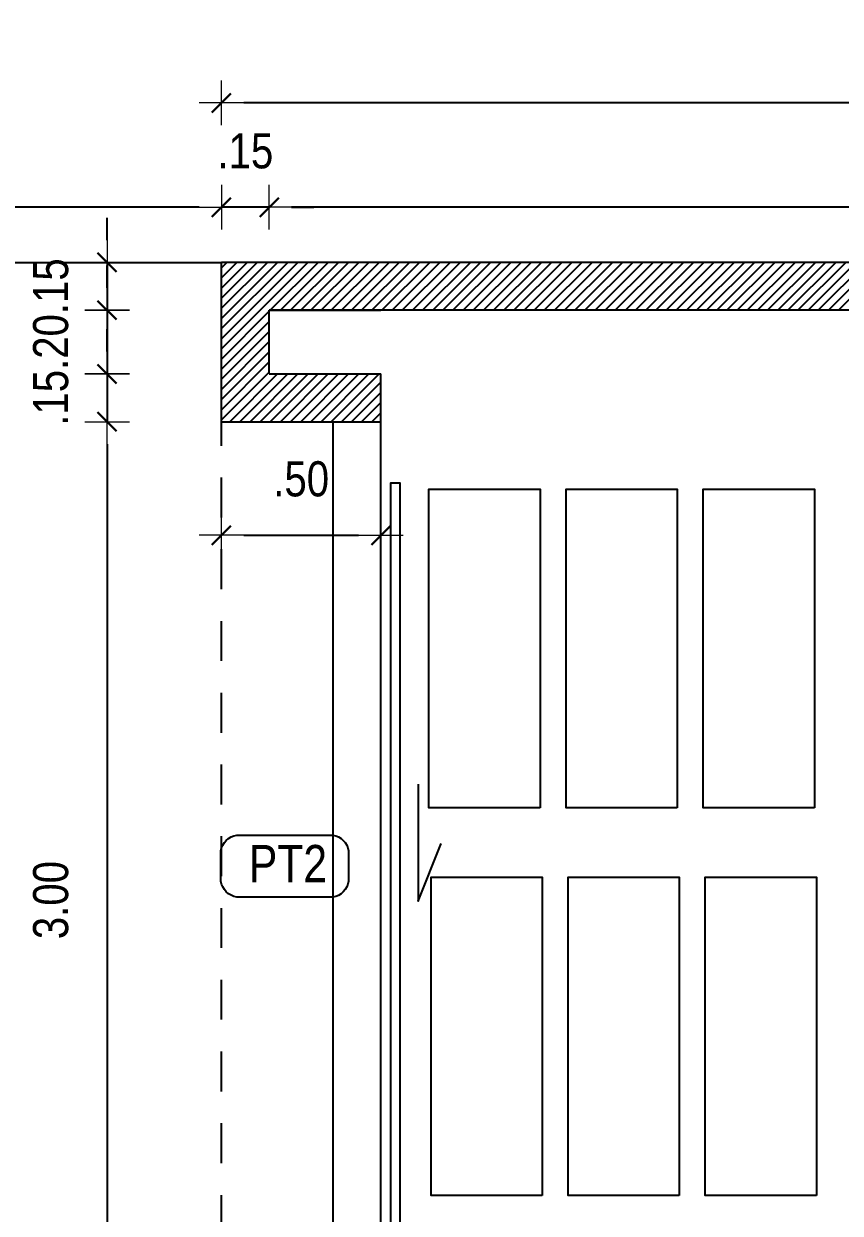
# Model space of a CAD drawing. Extents: x -178 to 151, y -135 to 745.
# Drawn here: x 109.132 to 111.692, y 707.608 to 711.338 of the extents above; entities that cross this region are included whole.
import ezdxf
from ezdxf.enums import TextEntityAlignment as Align

# ---------------------------------------------------------------- set-up
doc = ezdxf.new("R2010")
doc.units = 0
doc.header["$MEASUREMENT"] = 0
doc.header["$PDSIZE"] = -5
doc.linetypes.add('HIDDEN2', pattern=[0.1875, 0.125, -0.0625])
doc.linetypes.add('TRAÇO-2PTOS_P', pattern=[0.625, 0.25, -0.125, 0, -0.125, 0, -0.125])
doc.layers.get('0').update_dxf_attribs({"linetype": 'CONTINUOUS'})
doc.layers.get('Defpoints').update_dxf_attribs({"linetype": 'CONTINUOUS'})
for name, color, linetype in [('AR-ALV', 5, 'CONTINUOUS'), ('ARQ-COB-PROJ', 8, 'TRAÇO-2PTOS_P'), ('COTA', 7, 'CONTINUOUS'), ('E-hatch', 8, 'CONTINUOUS'), ('Layer1', 7, 'CONTINUOUS')]:
    doc.layers.add(name, color=color, linetype=linetype)
doc.layers.add('E-Pen-C', color=4, linetype='CONTINUOUS', lineweight=15)
doc.layers.add('E-Pen-G', color=3, linetype='CONTINUOUS', lineweight=30)
doc.styles.add('F2', font='swissc.ttf')
doc.dimstyles.new('DIMENSION-1', dxfattribs={"dimtxt": 0.11, "dimasz": 0.07, "dimexe": 1, "dimexo": 0, "dimgap": 0.12, "dimtad": 1, "dimzin": 7, "dimdsep": 46, "dimtxsty": 'F2', "dimblk1": 'TRACO', "dimblk2": 'TRACO', "dimsah": 1, "dimcen": 1, "dimse1": 1, "dimse2": 1, "dimclrd": 256, "dimclre": 256, "dimclrt": 6, "dimadec": 0, "dimazin": 0, "dimtfac": 1, "dimtix": 1, "dimtmove": 2, "dimatfit": 3, "dimldrblk": 'TRACO', "dimfxl": 1, "dimtolj": 1, "dimtzin": 0, "dimarcsym": 0})

# ---------------------------------------------------------------- blocks, each defined once
blk = doc.blocks.new('TRACO')
at = {"layer": 'E-Pen-C'}
for p, q in [((0, 1), (0, -1)), ((-1, 0), (1, 0))]:
    blk.add_line(p, q, dxfattribs=at)
at = {"layer": 'E-Pen-G'}
blk.add_line((-0.424, -0.424), (0.424, 0.424), dxfattribs=at)
blk = doc.blocks.new('*D469')
at = {"linetype": 'Continuous', "lineweight": -2}
blk.add_line((114.0216, 710.7629), (109.9716, 710.7629), dxfattribs=at)
at = {"layer": 'Defpoints', "color": 0, "linetype": 'Continuous'}
for p in [(109.9016, 710.7629), (109.9016, 710.44), (114.0916, 706.89)]:
    blk.add_point(p, dxfattribs=at)
at = {"linetype": 'Continuous', "lineweight": -2, "xscale": 0.07, "yscale": 0.07, "zscale": 0.07, "rotation": 180}
blk.add_blockref('TRACO', (109.9016, 710.7629), dxfattribs=at)
at = {"linetype": 'Continuous', "lineweight": -2, "xscale": 0.07, "yscale": 0.07, "zscale": 0.07}
blk.add_blockref('TRACO', (114.0916, 710.7629), dxfattribs=at)
at = {"color": 6, "linetype": 'Continuous', "insert": (111.9966, 710.939), "char_height": 0.11, "attachment_point": 5, "style": 'F2'}
blk.add_mtext('\\A1;4.19', dxfattribs=at)
blk = doc.blocks.new('*D323')
at = {"lineweight": -2}
for p, q in [((109.6816, 710.7629), (109.6116, 710.7629)), ((109.9016, 710.7629), (109.7516, 710.7629)), ((109.9716, 710.7629), (110.0416, 710.7629))]:
    blk.add_line(p, q, dxfattribs=at)
at = {"layer": 'Defpoints', "color": 0}
for p in [(109.7516, 710.7629), (109.7516, 710.59), (109.9016, 710.44)]:
    blk.add_point(p, dxfattribs=at)
at = {"lineweight": -2, "xscale": 0.07, "yscale": 0.07, "zscale": 0.07}
blk.add_blockref('TRACO', (109.7516, 710.7629), dxfattribs=at)
at = {"lineweight": -2, "xscale": 0.07, "yscale": 0.07, "zscale": 0.07, "rotation": 180}
blk.add_blockref('TRACO', (109.9016, 710.7629), dxfattribs=at)
at = {"color": 6, "insert": (109.8266, 710.939), "char_height": 0.11, "attachment_point": 5, "style": 'F2'}
blk.add_mtext('\\A1;.15', dxfattribs=at)
blk = doc.blocks.new('*D470')
at = {"linetype": 'Continuous', "lineweight": -2}
blk.add_line((134.6816, 711.0898), (109.8216, 711.0898), dxfattribs=at)
at = {"layer": 'Defpoints', "color": 0, "linetype": 'Continuous'}
for p in [(109.7516, 711.0898), (109.7516, 710.59), (134.7516, 710.59)]:
    blk.add_point(p, dxfattribs=at)
at = {"linetype": 'Continuous', "lineweight": -2, "xscale": 0.07, "yscale": 0.07, "zscale": 0.07, "rotation": 180}
blk.add_blockref('TRACO', (109.7516, 711.0898), dxfattribs=at)
at = {"linetype": 'Continuous', "lineweight": -2, "xscale": 0.07, "yscale": 0.07, "zscale": 0.07}
blk.add_blockref('TRACO', (134.7516, 711.0898), dxfattribs=at)
at = {"color": 6, "linetype": 'Continuous', "insert": (121.1016, 711.266), "char_height": 0.11, "attachment_point": 5, "style": 'F2'}
blk.add_mtext('\\A1;25.00', dxfattribs=at)
blk = doc.blocks.new('*D343')
at = {"linetype": 'Continuous', "lineweight": -2}
blk.add_line((109.6816, 710.7629), (107.3216, 710.7629), dxfattribs=at)
at = {"layer": 'Defpoints', "color": 0, "linetype": 'Continuous'}
for p in [(107.2516, 710.7629), (107.2516, 710.3629), (109.7516, 710.3629)]:
    blk.add_point(p, dxfattribs=at)
at = {"linetype": 'Continuous', "lineweight": -2, "xscale": 0.07, "yscale": 0.07, "zscale": 0.07, "rotation": 180}
blk.add_blockref('TRACO', (107.2516, 710.7629), dxfattribs=at)
at = {"linetype": 'Continuous', "lineweight": -2, "xscale": 0.07, "yscale": 0.07, "zscale": 0.07}
blk.add_blockref('TRACO', (109.7516, 710.7629), dxfattribs=at)
at = {"color": 6, "linetype": 'Continuous', "insert": (108.5016, 710.939), "char_height": 0.11, "attachment_point": 5, "style": 'F2'}
blk.add_mtext('\\A1;2.50', dxfattribs=at)
blk = doc.blocks.new('*D348')
at = {"linetype": 'Continuous', "lineweight": -2}
for p, q in [((109.3929, 710.66), (109.3929, 710.73)), ((109.3929, 710.59), (109.3929, 710.44)), ((109.3929, 710.37), (109.3929, 710.3))]:
    blk.add_line(p, q, dxfattribs=at)
at = {"layer": 'Defpoints', "color": 0, "linetype": 'Continuous'}
for p in [(109.6586, 710.59), (109.3929, 710.44), (109.6586, 710.44)]:
    blk.add_point(p, dxfattribs=at)
at = {"linetype": 'Continuous', "lineweight": -2, "xscale": 0.07, "yscale": 0.07, "zscale": 0.07}
for p, rotation in [((109.3929, 710.59), 270), ((109.3929, 710.44), 90)]:
    blk.add_blockref('TRACO', p, dxfattribs=dict(at, rotation=rotation))
at = {"color": 6, "linetype": 'Continuous', "insert": (109.2167, 710.515), "char_height": 0.11, "attachment_point": 5, "rotation": 90, "style": 'F2'}
blk.add_mtext('\\A1;.15', dxfattribs=at)
blk = doc.blocks.new('*D349')
at = {"linetype": 'Continuous', "lineweight": -2}
for p, q in [((109.3929, 710.51), (109.3929, 710.58)), ((109.3929, 710.44), (109.3929, 710.24)), ((109.3929, 710.17), (109.3929, 710.1))]:
    blk.add_line(p, q, dxfattribs=at)
at = {"layer": 'Defpoints', "color": 0, "linetype": 'Continuous'}
for p in [(109.6586, 710.44), (109.3929, 710.24), (109.8086, 710.24)]:
    blk.add_point(p, dxfattribs=at)
at = {"linetype": 'Continuous', "lineweight": -2, "xscale": 0.07, "yscale": 0.07, "zscale": 0.07}
for p, rotation in [((109.3929, 710.44), 270), ((109.3929, 710.24), 90)]:
    blk.add_blockref('TRACO', p, dxfattribs=dict(at, rotation=rotation))
at = {"color": 6, "linetype": 'Continuous', "insert": (109.2167, 710.34), "char_height": 0.11, "attachment_point": 5, "rotation": 90, "style": 'F2'}
blk.add_mtext('\\A1;.20', dxfattribs=at)
blk = doc.blocks.new('*D350')
at = {"linetype": 'Continuous', "lineweight": -2}
blk.add_line((109.3929, 710.02), (109.3929, 707.16), dxfattribs=at)
at = {"layer": 'Defpoints', "color": 0, "linetype": 'Continuous'}
for p in [(109.8086, 710.09), (109.3929, 707.09), (110.0086, 707.09)]:
    blk.add_point(p, dxfattribs=at)
at = {"linetype": 'Continuous', "lineweight": -2, "xscale": 0.07, "yscale": 0.07, "zscale": 0.07}
for p, rotation in [((109.3929, 710.09), 90), ((109.3929, 707.09), 270)]:
    blk.add_blockref('TRACO', p, dxfattribs=dict(at, rotation=rotation))
at = {"color": 6, "linetype": 'Continuous', "insert": (109.2167, 708.59), "char_height": 0.11, "attachment_point": 5, "rotation": 90, "style": 'F2'}
blk.add_mtext('\\A1;3.00', dxfattribs=at)
blk = doc.blocks.new('*D356')
at = {"linetype": 'Continuous', "lineweight": -2}
blk.add_line((109.8216, 709.7342), (110.1816, 709.7342), dxfattribs=at)
at = {"layer": 'Defpoints', "color": 0, "linetype": 'Continuous'}
for p in [(109.7516, 709.881), (110.2516, 709.881), (110.2516, 709.7342)]:
    blk.add_point(p, dxfattribs=at)
at = {"linetype": 'Continuous', "lineweight": -2, "xscale": 0.07, "yscale": 0.07, "zscale": 0.07, "rotation": 180}
blk.add_blockref('TRACO', (109.7516, 709.7342), dxfattribs=at)
at = {"linetype": 'Continuous', "lineweight": -2, "xscale": 0.07, "yscale": 0.07, "zscale": 0.07}
blk.add_blockref('TRACO', (110.2516, 709.7342), dxfattribs=at)
at = {"color": 6, "linetype": 'Continuous', "insert": (110.0016, 709.9103), "char_height": 0.11, "attachment_point": 5, "style": 'F2'}
blk.add_mtext('\\A1;.50', dxfattribs=at)
blk = doc.blocks.new('*D357')
at = {"linetype": 'Continuous', "lineweight": -2}
for p, q in [((109.3929, 710.31), (109.3929, 710.38)), ((109.3929, 710.24), (109.3929, 710.09)), ((109.3929, 710.02), (109.3929, 709.95))]:
    blk.add_line(p, q, dxfattribs=at)
at = {"layer": 'Defpoints', "color": 0, "linetype": 'Continuous'}
for p in [(109.8086, 710.24), (109.3929, 710.09), (109.8086, 710.09)]:
    blk.add_point(p, dxfattribs=at)
at = {"linetype": 'Continuous', "lineweight": -2, "xscale": 0.07, "yscale": 0.07, "zscale": 0.07}
for p, rotation in [((109.3929, 710.24), 270), ((109.3929, 710.09), 90)]:
    blk.add_blockref('TRACO', p, dxfattribs=dict(at, rotation=rotation))
at = {"color": 6, "linetype": 'Continuous', "insert": (109.2167, 710.165), "char_height": 0.11, "attachment_point": 5, "rotation": 90, "style": 'F2'}
blk.add_mtext('\\A1;.15', dxfattribs=at)

msp = doc.modelspace()

# ---------------------------------------------------------------- hatches: boundary and pattern name
at = {"layer": 'E-hatch'}
h = msp.add_hatch(dxfattribs=at)
h.set_pattern_fill('ANSI31', color=256, scale=0.18, style=0)
h.paths.add_polyline_path([(110.2516, 707.09), (110.1016, 707.09), (110.1016, 706.1104), (110.2516, 706.1104)])
h.paths.add_polyline_path([(110.2516, 706.1104), (110.1016, 706.1104), (110.1016, 706.09), (110.2516, 706.09)])
h.paths.add_polyline_path([(127.6962, 710.59), (109.7516, 710.59), (109.7516, 710.44), (109.7516, 710.09), (110.2516, 710.09), (110.2516, 710.24), (109.9016, 710.24), (109.9016, 710.44), (110.2516, 710.44), (127.6962, 710.44)])
h.paths.add_polyline_path([(134.7516, 710.59), (127.6962, 710.59), (127.6962, 710.44), (134.6016, 710.44), (134.6016, 706.1104), (134.7516, 706.1104)])
h.paths.add_polyline_path([(134.7516, 706.1104), (134.6016, 706.1104), (134.6016, 703.74), (131.6006, 703.74), (131.6006, 704.84), (131.4506, 704.84), (131.4506, 703.74), (131.0058, 703.74), (128.3506, 703.74), (128.3506, 703.79), (128.2006, 703.79), (128.2006, 703.74), (127.6962, 703.74), (127.6962, 703.59), (134.7516, 703.59)])
h.paths.add_polyline_path([(131.6006, 707.59), (129.347, 707.59), (129.347, 708.94), (128.2963, 708.94), (128.2963, 708.79), (129.197, 708.79), (129.197, 708.39), (129.197, 707.59), (129.147, 707.59), (129.147, 707.44), (131.4506, 707.44), (131.4506, 706.9361), (131.4506, 706.64), (131.6006, 706.64)], flags=17)
h.paths.add_polyline_path([(128.3506, 707.44), (128.447, 707.44), (128.447, 707.59), (127.6962, 707.59), (127.6962, 707.44), (128.2006, 707.44), (128.2006, 706.9953), (128.2006, 706.1104), (128.3506, 706.1104)], flags=17)
h.paths.add_polyline_path([(127.6962, 707.59), (126.697, 707.59), (126.697, 708.79), (127.4963, 708.79), (127.4963, 708.94), (126.547, 708.94), (126.547, 707.59), (126.1983, 707.59), (126.1983, 707.44), (126.7925, 707.44), (127.6962, 707.44)])
h.paths.add_polyline_path([(128.3506, 706.1104), (128.2006, 706.1104), (128.2006, 704.79), (127.6962, 704.79), (127.6962, 704.64), (128.2006, 704.64), (128.2006, 704.59), (128.3506, 704.59)], flags=17)
h.paths.add_polyline_path([(127.6962, 704.79), (126.3504, 704.79), (125.5484, 704.79), (125.5484, 704.64), (127.6962, 704.64)], flags=16)
h.paths.add_polyline_path([(124.7484, 704.79), (124.5983, 704.79), (124.5983, 706.1104), (124.4483, 706.1104), (124.4483, 704.64), (124.7484, 704.64)])
h.paths.add_polyline_path([(124.5983, 707.44), (124.5983, 707.59), (124.5983, 707.9471), (124.4483, 707.9471), (124.4483, 706.1104), (124.5983, 706.1104)])
h.paths.add_polyline_path([(127.6962, 703.74), (120.2416, 703.74), (120.2416, 703.94), (120.0916, 703.94), (120.0916, 703.74), (117.5916, 703.74), (117.5916, 704.14), (117.5916, 704.19), (117.4416, 704.19), (117.4416, 703.74), (114.2416, 703.74), (114.2416, 704.1848), (114.2416, 704.49), (114.0916, 704.49), (114.0916, 703.74), (110.2516, 703.74), (110.2516, 704.74), (110.2516, 704.94), (110.2516, 705.29), (110.1016, 705.29), (109.7516, 705.29), (109.7516, 704.79), (110.1016, 704.79), (110.1016, 703.74), (109.7516, 703.74), (109.7516, 703.59), (127.6962, 703.59)])
h.paths.add_polyline_path([(110.1016, 704.94), (109.9016, 704.94), (109.9016, 705.14), (110.1016, 705.14)], flags=16)
h.paths.add_polyline_path([(120.2416, 705.09), (118.3416, 705.09), (118.3416, 704.94), (120.0916, 704.94), (120.0916, 704.74), (120.2416, 704.74)], flags=17)
h.paths.add_polyline_path([(117.5916, 705.8363), (117.4416, 705.8363), (117.4416, 704.89), (117.5916, 704.89), (117.5916, 704.94), (117.6416, 704.94), (117.6416, 705.09), (117.5916, 705.09)])
h.paths.add_polyline_path([(117.5916, 706.89), (117.5916, 707.3826), (117.5616, 707.3826), (117.4416, 707.3826), (117.4416, 706.89), (114.0916, 706.89), (114.0916, 705.99), (114.2416, 705.99), (114.2416, 706.74), (116.0919, 706.74), (117.4416, 706.74), (117.4416, 706.6363), (117.5916, 706.6363)])
h.paths.add_polyline_path([(118.34, 708.94), (117.4416, 708.94), (117.4416, 708.5822), (117.5916, 708.5822), (117.5916, 708.79), (118.34, 708.79)])
h.paths.add_polyline_path([(121.7668, 708.94), (120.34, 708.94), (120.34, 708.79), (121.0883, 708.79), (121.0883, 706.29), (121.0916, 706.29), (121.2483, 706.29), (121.2483, 708.79), (121.7668, 708.79)])
h.paths.add_polyline_path([(124.5983, 708.94), (123.7668, 708.94), (123.7668, 708.79), (124.4483, 708.79), (124.4483, 708.7471), (124.5983, 708.7471)])
h.paths.add_polyline_path([(127.7627, 703.59), (127.7627, 703.74), (127.5324, 703.74), (127.5324, 703.59)])
h.paths.add_polyline_path([(134.556, 704.0317), (134.7933, 704.0317), (134.7933, 704.2621), (134.556, 704.2621)])
h.paths.add_polyline_path([(127.7627, 707.3944), (127.7627, 707.6317), (127.5324, 707.6317), (127.5324, 707.3944)])
h.paths.add_polyline_path([(127.7627, 704.64), (127.7627, 704.79), (127.5324, 704.79), (127.5324, 704.64)])
h.paths.add_polyline_path([(113.1083, 703.5444), (113.1083, 703.7817), (112.8779, 703.7817), (112.8779, 703.5444)])
h.paths.add_polyline_path([(116.3506, 706.6944), (116.3506, 706.9317), (116.1203, 706.9317), (116.1203, 706.6944)], flags=17)

# ---------------------------------------------------------------- linework, layer by layer
at = {"color": 5, "linetype": 'Continuous'}
for p, q in [((134.7516, 710.59), (109.7516, 710.59)), ((109.7516, 710.44), (109.7516, 710.59)), ((109.7516, 710.09), (109.7516, 710.44)), ((134.6016, 710.44), (109.9016, 710.44)), ((109.9016, 710.44), (110.2516, 710.44)), ((109.9016, 710.24), (109.9016, 710.44)), ((109.9016, 710.24), (110.2516, 710.24)), ((110.2516, 710.09), (110.2516, 710.24)), ((109.7516, 710.09), (110.2516, 710.09))]:
    msp.add_line(p, q, dxfattribs=at)
at = {"layer": 'AR-ALV', "color": 8, "linetype": 'Continuous'}
for p, q in [((107.2516, 710.59), (109.7516, 710.59)), ((110.1016, 707.09), (110.1016, 710.09)), ((110.2516, 707.09), (110.2516, 710.09))]:
    msp.add_line(p, q, dxfattribs=at)
at = {"layer": 'AR-ALV', "color": 7, "linetype": 'Continuous'}
msp.add_lwpolyline([(110.2819, 706.897), (110.3119, 706.897), (110.3119, 709.897), (110.2819, 709.897)], close=True, dxfattribs=at)
at = {"layer": 'AR-ALV', "color": 8, "linetype": 'Continuous'}
for points in [[(110.7507, 708.8792), (110.4024, 708.8792), (110.4024, 709.8782), (110.7507, 709.8782)], [(111.1807, 708.8792), (110.8324, 708.8792), (110.8324, 709.8782), (111.1807, 709.8782)], [(111.6108, 708.8792), (111.2625, 708.8792), (111.2625, 709.8782), (111.6108, 709.8782)], [(110.7572, 707.663), (110.4089, 707.663), (110.4089, 708.6621), (110.7572, 708.6621)], [(111.1872, 707.663), (110.8389, 707.663), (110.8389, 708.6621), (111.1872, 708.6621)], [(111.6173, 707.663), (111.2689, 707.663), (111.2689, 708.6621), (111.6173, 708.6621)]]:
    msp.add_lwpolyline(points, close=True, dxfattribs=at)
at = {"layer": 'AR-ALV', "color": 7, "linetype": 'Continuous'}
msp.add_lwpolyline([(110.3685, 708.9535), (110.3685, 708.5863), (110.4405, 708.7673)], dxfattribs=at)
at = {"layer": 'ARQ-COB-PROJ', "linetype": 'HIDDEN2'}
msp.add_line((109.7516, 705.29), (109.7516, 710.09), dxfattribs=at)
at = {"layer": 'COTA', "color": 4, "linetype": 'Continuous'}
msp.add_lwpolyline([(109.7501, 708.744, -0.331371), (109.8001, 708.794), (110.1004, 708.7937, -0.332506), (110.1504, 708.744), (110.1504, 708.6493, -0.330378), (110.1004, 708.599), (109.8001, 708.5993, -0.331371), (109.7501, 708.6493)], format="xyb", close=True, dxfattribs=at)

# ---------------------------------------------------------------- texts
at = {"layer": 'Layer1', "color": 4, "linetype": 'Continuous', "style": 'F2'}
msp.add_text('PT2', height=0.11659, dxfattribs=at).set_placement((109.8378, 708.7627, 1.712), align=Align.TOP_LEFT)

# ---------------------------------------------------------------- dimensions: what is measured, and where the dimension line sits
at = {"color": 2, "linetype": 'Continuous'}
dim = msp.add_linear_dim(base=(109.7516, 711.0898), p1=(134.7516, 710.59), p2=(109.7516, 710.59), angle=180, dimstyle='DIMENSION-1', dxfattribs=at)
dim.commit()
dim.dimension.update_dxf_attribs({"geometry": '*D470', "text_midpoint": (121.1016, 711.266), "dimtype": 160})
at = {"color": 8, "linetype": 'Continuous'}
for base, p1, p2, angle, picture, middle in [((107.2516, 710.7629), (109.7516, 710.3629), (107.2516, 710.3629), 0, '*D343', (108.5016, 710.939)), ((109.3929, 710.44), (109.6586, 710.59), (109.6586, 710.44), 270, '*D348', (109.2167, 710.515)), ((109.3929, 710.24), (109.6586, 710.44), (109.8086, 710.24), 270, '*D349', (109.2167, 710.34)), ((109.3929, 710.09), (109.8086, 710.24), (109.8086, 710.09), 270, '*D357', (109.2167, 710.165)), ((109.3929, 707.09), (109.8086, 710.09), (110.0086, 707.09), 270, '*D350', (109.2167, 708.59)), ((110.2516, 709.7342), (109.7516, 709.881), (110.2516, 709.881), 0, '*D356', (110.0016, 709.9103))]:
    dim = msp.add_linear_dim(base=base, p1=p1, p2=p2, angle=angle, dimstyle='DIMENSION-1', dxfattribs=at)
    dim.commit()
    dim.dimension.update_dxf_attribs({"geometry": picture, "text_midpoint": middle})
at = {"color": 4}
dim = msp.add_linear_dim(base=(109.7516, 710.7629), p1=(109.9016, 710.44), p2=(109.7516, 710.59), angle=180, dimstyle='DIMENSION-1', dxfattribs=at)
dim.commit()
dim.dimension.update_dxf_attribs({"geometry": '*D323', "text_midpoint": (109.8266, 710.939)})
at = {"color": 5, "linetype": 'Continuous'}
dim = msp.add_linear_dim(base=(109.9016, 710.7629), p1=(114.0916, 706.89), p2=(109.9016, 710.44), angle=180, dimstyle='DIMENSION-1', dxfattribs=at)
dim.commit()
dim.dimension.update_dxf_attribs({"geometry": '*D469', "text_midpoint": (111.9966, 710.939)})

doc.saveas('drawing.dxf')
